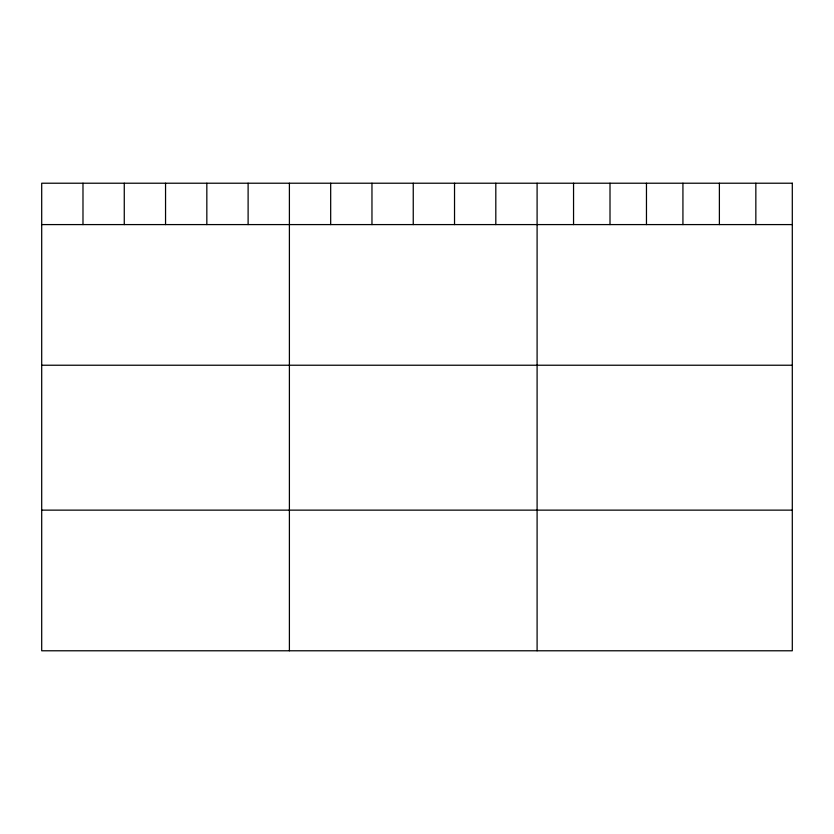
<?xml version="1.0" encoding="UTF-8"?>
<svg xmlns="http://www.w3.org/2000/svg" width="834" height="834" viewBox="0 0 834 834"><rect width="100%" height="100%" fill="white"/><g stroke="black" fill="none" stroke-linecap="round" stroke-linejoin="round"><path stroke-width="1.25" d="M41.7 224.586L792.3 224.586M41.7 365.229L792.3 365.229M41.7 510.137L792.3 510.137M755.844 183.219L755.844 224.586M719.388 183.219L719.388 224.586M682.931 183.219L682.931 224.586M646.465 183.219L646.465 224.586M610.008 183.219L610.008 224.586M573.552 183.219L573.552 224.586M537.096 183.219L537.096 650.781M495.813 183.219L495.813 224.586M454.53 183.219L454.53 224.586M413.247 183.219L413.247 224.586M371.964 183.219L371.964 224.586M330.681 183.219L330.681 224.586M289.398 183.219L289.398 650.781M248.115 183.219L248.115 224.586M206.832 183.219L206.832 224.586M165.549 183.219L165.549 224.586M124.266 183.219L124.266 224.586M82.983 183.219L82.983 224.586M792.3 183.219L41.7 183.219L41.7 650.781L792.3 650.781L792.3 183.219"/></g></svg>
